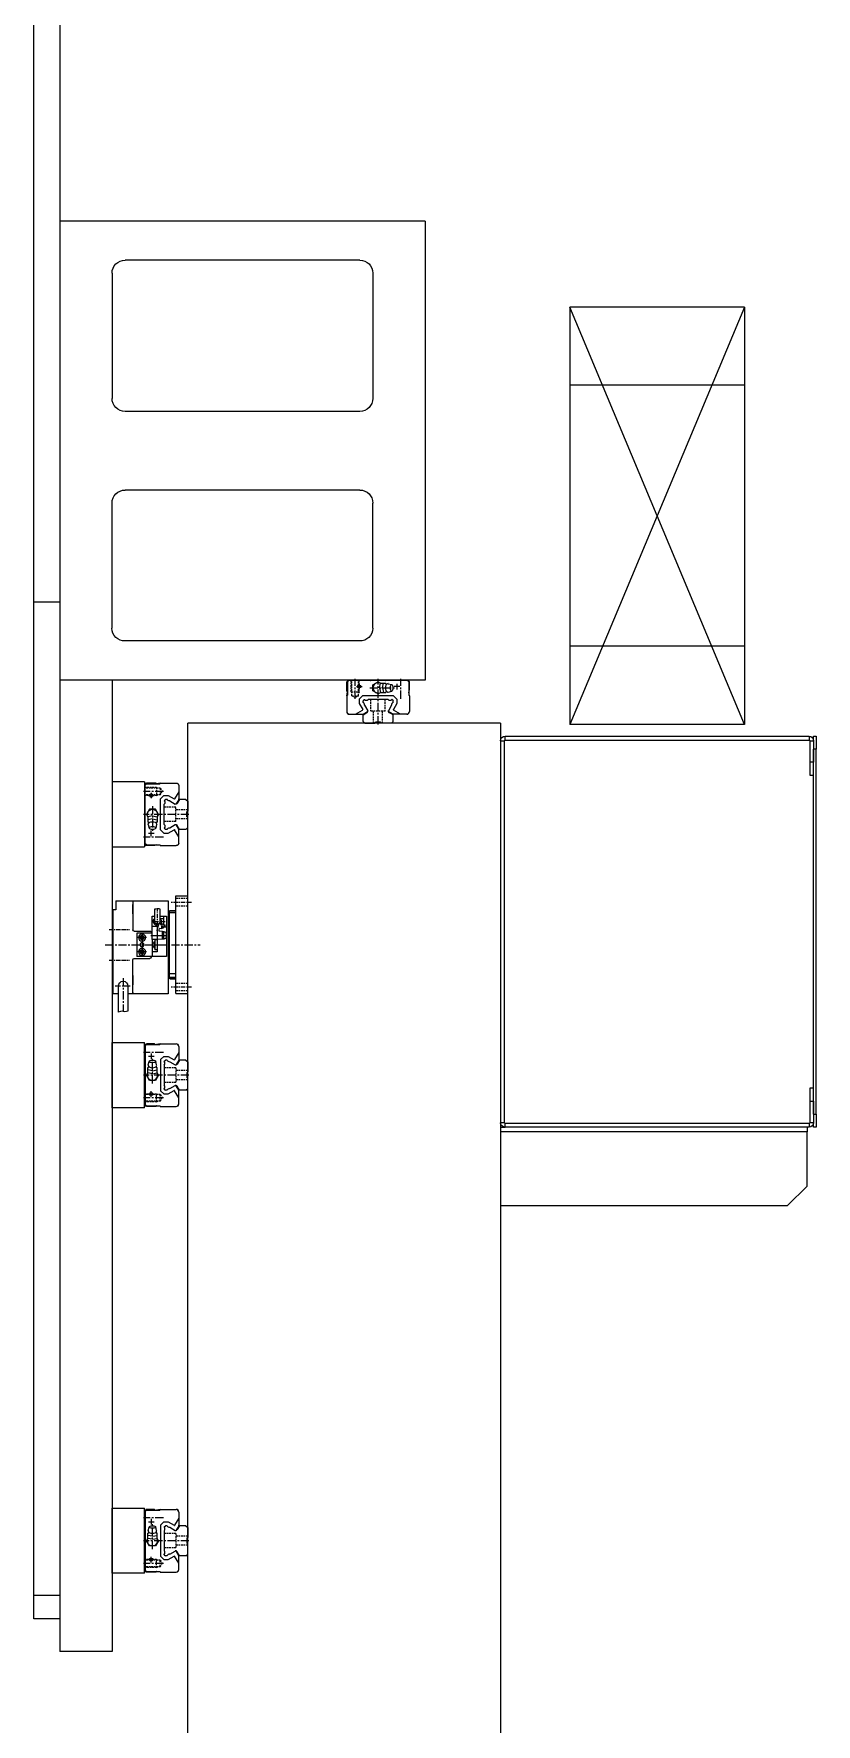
# Model space of a CAD drawing. Extents: x 500 to 100500, y -14500 to 21140.
# Drawn here: x 9138 to 9738, y -6937 to -5640 of the extents above; entities that cross this region are included whole.
import ezdxf

# ---------------------------------------------------------------- set-up
doc = ezdxf.new("R2010")
doc.units = 0
for name, pattern in [('CENTER', [10.16, 6.35, -1.27, 1.27, -1.27]), ('HIDDEN', [1.905, 1.27, -0.635]), ('SLD-Solid', [0])]:
    doc.linetypes.add(name, pattern=pattern)
doc.layers.get('0').update_dxf_attribs({"linetype": 'CONTINUOUS'})
for name, color, linetype, lineweight in [('1', 255, 'CONTINUOUS', 20), ('AM_5', 7, 'CONTINUOUS', 9), ('HL', 3, 'HIDDEN', 5), ('MODEL', 7, 'SLD-Solid', 15)]:
    doc.layers.add(name, color=color, linetype=linetype, lineweight=lineweight)
for name, color, linetype in [('Center', 1, 'CENTER'), ('CL', 1, 'CENTER'), ('D', 7, 'CONTINUOUS'), ('LM Guide', 131, 'CONTINUOUS')]:
    doc.layers.add(name, color=color, linetype=linetype)
doc.layers.add('Hidden', color=7, linetype='HIDDEN', true_color=0xff8000)

# ---------------------------------------------------------------- blocks, each defined once
blk = doc.blocks.new('K3f')
at = {"layer": 'AM_5'}
for p, q in [((-40187.1, -40266.8), (-40187.1, -41066.8)), ((-40187.1, -40266.8), (-39947.1, -40266.8)), ((-39947.1, -41066.8), (-39947.1, -40266.8))]:
    blk.add_line(p, q, dxfattribs=at)
blk = doc.blocks.new('K34')
blk.add_line((-41120.7, -40480.3), (-41120.7, -40836.8))
at = {"layer": 'MODEL'}
for p, q in [((-41360.7, -40476.8), (-41362.7, -40476.8)), ((-41362.7, -40476.8), (-41362.7, -40486.8)), ((-41360.7, -40480.3), (-41360.7, -40476.8)), ((-41357.7, -40480.3), (-41360.7, -40480.3)), ((-41360.7, -40480.3), (-41360.7, -40496.8)), ((-41357.7, -40480.3), (-41357.7, -40496.8)), ((-41124.2, -40476.8), (-41357.2, -40476.8)), ((-41357.2, -40476.8), (-41357.2, -40479.8)), ((-41124.2, -40476.8), (-41357.2, -40476.8)), ((-41124.2, -40479.8), (-41357.2, -40479.8)), ((-41124.2, -40479.8), (-41124.2, -40476.8)), ((-41120.7, -40480.3), (-41123.7, -40480.3)), ((-41123.7, -40773.3), (-41123.7, -40480.3)), ((-41362.7, -40486.8), (-41360.7, -40486.8)), ((-41362.7, -40766.8), (-41362.7, -40486.8)), ((-41360.7, -40766.8), (-41360.7, -40486.8)), ((-41360.7, -40496.8), (-41357.7, -40496.8)), ((-41357.7, -40506.8), (-41360.7, -40506.8)), ((-41357.7, -40496.8), (-41357.7, -40506.8)), ((-41360.7, -40746.8), (-41357.7, -40746.8)), ((-41357.7, -40746.8), (-41357.7, -40756.8)), ((-41360.7, -40766.8), (-41362.7, -40766.8)), ((-41362.7, -40766.8), (-41362.7, -40776.8)), ((-41357.7, -40756.8), (-41360.7, -40756.8)), ((-41360.7, -40756.8), (-41360.7, -40773.3)), ((-41357.7, -40756.8), (-41357.7, -40773.3)), ((-41362.7, -40776.8), (-41360.7, -40776.8)), ((-41360.7, -40773.3), (-41357.7, -40773.3)), ((-41360.7, -40776.8), (-41360.7, -40773.3)), ((-41357.2, -40773.8), (-41357.2, -40776.8)), ((-41357.2, -40773.8), (-41124.2, -40773.8)), ((-41357.2, -40776.8), (-41124.2, -40776.8)), ((-41355.7, -40776.8), (-41355.7, -40780.3)), ((-41124.2, -40776.8), (-41124.2, -40773.8)), ((-41120.7, -40776.8), (-41124.2, -40776.8)), ((-41123.7, -40773.3), (-41120.7, -40773.3)), ((-41355.7, -40780.3), (-41120.7, -40780.3)), ((-41355.7, -40821.8), (-41355.7, -40780.3)), ((-41340.7, -40836.8), (-41355.7, -40821.8)), ((-41120.7, -40836.8), (-41340.7, -40836.8))]:
    blk.add_line(p, q, dxfattribs=at)
for centre, radius, start, end in [((-41357.2, -40480.3), 3.5, 90, 180), ((-41357.2, -40480.3), 0.5, 90, 180), ((-41124.2, -40480.3), 3.5, 0, 90), ((-41124.2, -40480.3), 0.5, 0, 90), ((-41357.2, -40773.3), 3.5, 180, 270), ((-41357.2, -40773.3), 0.5, 180, 270), ((-41124.2, -40773.3), 3.5, 270, 0), ((-41124.2, -40773.3), 0.5, 270, 0)]:
    blk.add_arc(centre, radius, start, end, dxfattribs=at)
blk = doc.blocks.new('KA$C4cbbb56f')
at = {"color": 1}
for p, q in [((0, 320), (134.1, 0)), ((0, 0), (134.1, 320))]:
    blk.add_line(p, q, dxfattribs=at)
at = {"layer": '1'}
for p, q in [((0, 320), (0, 0)), ((0, 320), (134.1, 320)), ((134.1, 320), (134.1, 0)), ((0, 260), (134.1, 260)), ((0, 60), (134.1, 60)), ((0, 0), (134.1, 0))]:
    blk.add_line(p, q, dxfattribs=at)
blk = doc.blocks.new('KA$C73BA41D7')
at = {"color": 71}
for p, q in [((10.7, 67.6), (61.2, 67.6)), ((10.7, 64.6), (10.7, 67.6)), ((10.7, 67.1), (75.2, 67.1)), ((61.2, 67.6), (61.2, 67.1)), ((75.2, 62.8), (75.2, 67.1)), ((3.7, 64.6), (3.7, 24.6)), ((3.7, 64.6), (10.7, 64.6)), ((69.2, 62.8), (89.2, 62.8)), ((69.2, 55.4), (88.5, 55.4)), ((75.2, 24.6), (75.2, 55.4)), ((4.7, 51.6), (26, 51.6)), ((13.7, 51.6), (6.7, 51.6)), ((27, 50.6), (27, 38.6)), ((28.5, 36.8), (28.5, 48.6)), ((28.5, 48.6), (46.5, 48.6)), ((28.9, 44.6), (46.1, 44.6)), ((31.1, 45.2), (32, 45.7)), ((31.1, 45.2), (31.1, 44.1)), ((31.1, 44.1), (32, 43.5)), ((32, 41.3), (32, 47.9)), ((32, 45.7), (32.9, 45.2)), ((32, 43.5), (32.9, 44.1)), ((32.9, 45.2), (32.9, 44.1)), ((42.1, 45.2), (43, 45.7)), ((42.1, 45.2), (42.1, 44.1)), ((42.1, 44.1), (43, 43.5)), ((43, 41.3), (43, 47.9)), ((43, 45.7), (43.9, 45.2)), ((43, 43.5), (43.9, 44.1)), ((43.9, 45.2), (43.9, 44.1)), ((46.5, 36.8), (46.5, 48.6)), ((48, 50.6), (48, 38.6)), ((74.2, 51.6), (49, 51.6)), ((61.2, 51.6), (68.2, 51.6)), ((19.6, 34.9), (10.3, 34.9)), ((19.6, 30.7), (10.3, 30.7)), ((33.5, 36.8), (15.5, 36.8)), ((15.5, 36.8), (15.5, 34.9)), ((15.5, 30.7), (15.5, 25.8)), ((22.3, 27.8), (15.5, 27.8)), ((17.5, 27.8), (17.5, 30.6)), ((21.6, 33.4), (22.3, 31.7)), ((21.7, 27.8), (21.7, 30.4)), ((22, 30.5), (22.6, 29.1)), ((22.3, 27.8), (22.3, 26.8)), ((22.3, 27.8), (23.8, 27.8)), ((23.8, 26.8), (22.3, 26.8)), ((22.4, 34), (23.3, 32.1)), ((25.2, 29.8), (22.6, 29.1)), ((23.3, 29.3), (23.9, 28.1)), ((23.5, 32.8), (23.5, 36.8)), ((33.5, 32.8), (23.5, 32.8)), ((23.8, 27.8), (23.8, 26.8)), ((23.8, 26.8), (23.8, 25.8)), ((23.9, 28.1), (24.7, 28.7)), ((24.3, 29.6), (24.7, 28.7)), ((25.2, 29.8), (25, 31.3)), ((27.3, 28.8), (27.2, 31.5)), ((33.3, 28.8), (27.3, 28.8)), ((27.5, 28), (27.5, 28.8)), ((27.5, 27.6), (27.5, 28)), ((33, 28), (27.5, 28)), ((28, 37.6), (28.5, 37.6)), ((30.3, 37.8), (30.3, 25.3)), ((33, 28.8), (33, 27.6)), ((33.3, 28.8), (33.5, 32.8)), ((33.5, 36.8), (43, 36.8)), ((33.5, 32.8), (33.5, 36.8)), ((33.5, 34.7), (33.5, 33.1)), ((33.5, 34.7), (41.5, 34.7)), ((33.5, 33.1), (43, 33.1)), ((35.2, 35.3), (35.2, 34.7)), ((35.2, 35.3), (39.8, 35.3)), ((39.8, 35.3), (39.8, 34.7)), ((41.5, 33.1), (41.5, 34.7)), ((43, 36.8), (46.5, 36.8)), ((43, 33.1), (43, 36.8)), ((47, 37.6), (46.5, 37.6)), ((46.5, 25.8), (46.5, 36.8)), ((3.7, 24.6), (75.2, 24.6)), ((15.5, 25.8), (46.5, 25.8))]:
    blk.add_line(p, q, dxfattribs=at)
at = {"color": 41}
for p, q in [((0, 18.6), (0, 9.6)), ((75, 18.6), (0, 18.6)), ((11.3, 23.1), (11.3, 18.8)), ((11.5, 18.8), (11.3, 18.8)), ((11.5, 23.1), (11.5, 18.8)), ((63, 23.8), (12, 23.8)), ((63, 23.6), (12, 23.6)), ((12.7, 23.6), (12.7, 18.6)), ((59.6, 23.6), (59.6, 18.6)), ((62.3, 23.6), (62.3, 18.6)), ((63.5, 23.1), (63.5, 18.8)), ((63.7, 18.8), (63.5, 18.8)), ((63.7, 23.1), (63.7, 18.8)), ((75, 18.6), (75, 9.6)), ((75, 9.6), (0, 9.6))]:
    blk.add_line(p, q, dxfattribs=at)
at = {"color": 71}
blk.add_lwpolyline([(88.5, 55.4), (88.8, 56.6), (88.9, 57.8), (88.7, 58.7), (88.4, 59.5), (88.6, 61.2), (89.2, 62.8)], dxfattribs=at)
for centre, radius in [((32, 44.6), 2.75), ((32, 44.6), 1.5), ((32, 44.6), 1.2), ((37.5, 44.6), 1.5), ((43, 44.6), 2.75), ((43, 44.6), 1.5), ((43, 44.6), 1.2)]:
    blk.add_circle(centre, radius, dxfattribs=at)
for centre, radius, start, end in [((4.7, 52.6), 1, 180, 270), ((69.2, 59.1), 3.7, 90, 270), ((74.2, 52.6), 1, 270, 0), ((26, 50.6), 1, 0, 90), ((49, 50.6), 1, 90, 180), ((11.2, 32), 1.6, 143.097, 236.1392), ((8.2, 34.3), 2.16, 323.097, 16.6314), ((19.6, 32.8), 3.09, 22.8114, 137.193), ((19.6, 32.8), 3.09, 222.807, 296.0117), ((19.6, 32.8), 2.1, 270, 90), ((28.6, 15.6), 17.4, 96.2908, 117.5408), ((27.1, 17.5), 13.9, 111.304, 116.0117), ((27.1, 17.5), 13.9, 89.6046, 98.6423), ((28, 38.6), 1, 180, 270), ((29, 27.6), 1.5, 180, 265.5192), ((30.3, 43.6), 17.5, 265.5192, 274.4808), ((31.5, 27.6), 1.5, 274.4808, 0), ((37.5, 33.2), 3.15, 43.0029, 136.9971), ((47, 38.6), 1, 270, 0)]:
    blk.add_arc(centre, radius, start, end, dxfattribs=at)
at = {"color": 41}
for centre, radius, start, end in [((12, 23.1), 0.7, 90, 180), ((12, 23.1), 0.5, 90, 180), ((63, 23.1), 0.7, 0, 90), ((63, 23.1), 0.5, 0, 90)]:
    blk.add_arc(centre, radius, start, end, dxfattribs=at)
at = {"layer": 'CL', "ltscale": 0.5}
for p, q in [((25.7, 69.9), (25.7, 54.2)), ((49.2, 69.9), (49.2, 54.2)), ((22.2, 32.8), (9.8, 32.8)), ((19.6, 36.3), (19.6, 25.3)), ((5, 6.6), (5, 22.2)), ((70, 6.6), (70, 22.2))]:
    blk.add_line(p, q, dxfattribs=at)
at = {"layer": 'CL'}
for p, q in [((37.5, 72.9), (37.5, 0)), ((69.2, 53.6), (69.2, 65.1)), ((63, 59.1), (88.5, 59.1))]:
    blk.add_line(p, q, dxfattribs=at)
at = {"layer": 'HL'}
for p, q in [((2.1, 9.6), (2.1, 18.6)), ((7.9, 9.6), (7.9, 18.6)), ((67.1, 9.6), (67.1, 18.6)), ((72.9, 9.6), (72.9, 18.6))]:
    blk.add_line(p, q, dxfattribs=at)
blk = doc.blocks.new('KA$C06565524')
at = {"layer": 'Center'}
for p, q in [((6.5, 19.5), (6.5, 35)), ((7.4, 29), (11.7, 29)), ((9.5, 31.1), (9.5, 26.8)), ((17.6, 28), (37.3, 28)), ((24, 0), (24, 35)), ((40.7, 29), (36.4, 29)), ((38.5, 31.1), (38.5, 26.8)), ((41.5, 19.5), (41.5, 35))]:
    blk.add_line(p, q, dxfattribs=at)
at = {"layer": 'Hidden'}
for p, q in [((3.5, 25), (3.5, 34)), ((4, 22), (4, 34)), ((9.1, 22), (9.1, 34)), ((9.5, 25), (9.5, 34)), ((3.5, 25), (9.5, 25)), ((3.5, 25), (4, 24.2)), ((4, 22), (9.1, 22)), ((4, 22), (6.5, 20.5)), ((9.1, 22), (6.5, 20.5)), ((9.5, 25), (9.1, 24.2)), ((18.5, 10), (18.5, 19)), ((29.5, 10), (29.5, 19)), ((29.5, 10), (18.5, 10)), ((20.5, 1), (20.5, 10)), ((27.5, 1), (27.5, 10))]:
    blk.add_line(p, q, dxfattribs=at)
at = {"layer": 'LM Guide'}
for p, q in [((0, 25.5), (0, 32.7)), ((1.2, 34), (0.2, 33)), ((0.5, 32.6), (1.5, 33.6)), ((0.5, 32.6), (0.5, 22.4)), ((1.2, 34), (17.7, 34)), ((46.5, 33.6), (1.5, 33.6)), ((17.7, 34), (17.9, 33.8)), ((29.8, 33.7), (18.2, 33.7)), ((20, 30.3), (24, 32.6)), ((20, 25.7), (20, 30.3)), ((24, 32.6), (25.9, 31.5)), ((25.1, 28), (25.8, 31.5)), ((25.1, 28), (25.8, 24.5)), ((25.8, 31.5), (29.9, 31.5)), ((27.4, 28), (28.1, 31.5)), ((27.4, 28), (28.1, 24.5)), ((30, 31), (29.9, 31.5)), ((30.3, 34), (30.1, 33.8)), ((30.3, 34), (46.8, 34)), ((31.8, 31.2), (34.5, 30.5)), ((47.5, 32.6), (46.5, 33.6)), ((46.8, 34), (47.8, 33)), ((47.5, 32.6), (47.5, 22.4)), ((48, 26.5), (47.5, 26)), ((48, 26.5), (48, 32.7)), ((0, 25.5), (0.4, 25.1)), ((0, 22), (0.5, 24.8)), ((0, 21.9), (0.5, 22.4)), ((0, 22), (0, 9.8)), ((12.1, 21.9), (9.6, 19.4)), ((9.6, 19.4), (9.6, 15.9)), ((9.6, 15.9), (12.2, 11.4)), ((35.9, 21.9), (12.1, 21.9)), ((13.3, 19), (12.5, 18.1)), ((12.5, 16.7), (12.5, 18.1)), ((13.3, 19), (13.5, 19)), ((13.7, 14.7), (16.1, 10.5)), ((31.7, 19), (16.3, 19)), ((24, 23.4), (20, 25.7)), ((24, 23.4), (25.9, 24.5)), ((25.8, 24.5), (29.9, 24.5)), ((30, 25), (29.9, 24.5)), ((31.8, 24.8), (34.5, 25.5)), ((34.3, 14.7), (31.9, 10.5)), ((34.7, 19), (34.5, 19)), ((34.7, 19), (35.5, 18.1)), ((35.5, 16.7), (35.5, 18.1)), ((38.4, 15.9), (35.8, 11.4)), ((35.9, 21.9), (38.4, 19.4)), ((38.4, 19.4), (38.4, 15.9)), ((48, 22), (47.5, 24.8)), ((48, 21.9), (47.5, 22.4)), ((48, 22), (48, 9.8)), ((2, 7.9), (12.5, 7.9)), ((2, 7.8), (12.2, 7.8)), ((6.7, 7.9), (12.1, 11)), ((12.3, 7.9), (12.2, 7.8)), ((12.5, 7.9), (15.9, 9.8)), ((12.5, 7.3), (15.5, 9)), ((12.5, 2.3), (12.5, 7.3)), ((12.5, 2.3), (13.8, 1)), ((13.8, 1), (21.5, 1)), ((21.5, 1), (22.1, 1.6)), ((25.9, 1.6), (22.1, 1.6)), ((26.5, 1), (25.9, 1.6)), ((34.2, 1), (26.5, 1)), ((35.5, 7.9), (32.1, 9.8)), ((35.5, 7.3), (32.5, 9)), ((35.5, 2.3), (34.2, 1)), ((46, 7.9), (35.5, 7.9)), ((35.5, 2.3), (35.5, 7.3)), ((35.7, 7.9), (35.8, 7.8)), ((46, 7.8), (35.8, 7.8)), ((41.3, 7.9), (35.9, 11))]:
    blk.add_line(p, q, dxfattribs=at)
blk.add_circle((9.5, 29), 1.2, dxfattribs=at)
for centre, radius, start, end in [((0.9, 32.3), 1, 136.5971, 154.1238), ((18.2, 34.2), 0.5, 225.005, 270.0069), ((24, 28), 4, 61.094, 298.9059), ((30.6, 32.1), 1.25, 217.875, 279.2354), ((29.8, 34.2), 0.5, 269.9932, 314.995), ((31.6, 30.3), 0.97, 81.7029, 144.6685), ((47.1, 32.3), 1, 25.8749, 43.4029), ((0, 24.8), 0.5, 359.9998, 42.6808), ((11.6, 14.9), 2.06, 354.5119, 65.1594), ((14.9, 20.5), 2.06, 227.7148, 312.2852), ((24, 28), 4, 240, 241.045), ((30.6, 23.9), 1.25, 80.7645, 142.1251), ((31.6, 25.7), 0.968, 215.3314, 278.2972), ((33.1, 20.5), 2.06, 227.7118, 312.2852), ((36.4, 14.9), 2.06, 114.8437, 185.4791), ((2, 9.9), 2, 180, 270), ((2, 9.8), 2.01, 180, 270), ((12, 11.3), 0.3, 299.9999, 29.9999), ((15, 9.9), 1, 300, 331.2686), ((15.2, 10.1), 1, 317.3034, 23.3997), ((15.7, 10.3), 0.5, 300, 30), ((32.3, 10.3), 0.5, 150, 240), ((32.8, 10.1), 1, 156.6215, 222.6966), ((33, 9.9), 1, 208.7314, 240), ((36, 11.3), 0.3, 150.0001, 240.0001), ((46, 9.9), 2, 270, 0), ((46, 9.8), 2.01, 270, 0.57)]:
    blk.add_arc(centre, radius, start, end, dxfattribs=at)
for centre, major_axis, ratio, end_param in [((30.8, 28), (0, 2.85), 0.382456, 3.107877), ((34.5, 28), (0, 2.5), 0.379998, 6.283185)]:
    blk.add_ellipse(centre, major_axis=major_axis, ratio=ratio, start_param=0, end_param=end_param, dxfattribs=at)
blk = doc.blocks.new('K333333')
at = {"layer": '1'}
for p, q in [((235678.3, -70584.5), (235703.3, -70584.5)), ((235678.3, -70584.5), (235678.3, -70634.5)), ((235703.3, -70584.5), (235703.3, -70634.5)), ((235703.3, -70634.5), (235678.3, -70634.5))]:
    blk.add_line(p, q, dxfattribs=at)
blk = doc.blocks.new('Kfasdfasd')
for p, q in [((94899.1, -104651.8), (95179.1, -104651.8)), ((94899.1, -104651.8), (94899.1, -105003.8)), ((95179.1, -104651.8), (95179.1, -105748.8)), ((94949.1, -104681.8), (95129.1, -104681.8)), ((94939.1, -104691.8), (94939.1, -104787.8)), ((95139.1, -104691.8), (95139.1, -104787.8)), ((94939.1, -104767.8), (94939.1, -104787.8)), ((95139.1, -104767.8), (95139.1, -104787.8)), ((94949.1, -104797.8), (95129.1, -104797.8)), ((94949.1, -104858.1), (95129.1, -104858.1)), ((94939.1, -104964.1), (94939.1, -104868.1)), ((94939.1, -104888.1), (94939.1, -104868.1)), ((95139.1, -104964.1), (95139.1, -104868.1)), ((95139.1, -104888.1), (95139.1, -104868.1)), ((94949.1, -104973.8), (95129.1, -104973.8)), ((94899.1, -105003.8), (95179.1, -105003.8)), ((95139.1, -105003.8), (95139.1, -105748.8)), ((95139.1, -105748.8), (95179.1, -105748.8))]:
    blk.add_line(p, q)
for centre, radius, start, end in [((94949.1, -104691.8), 10, 90, 180), ((95129.1, -104691.8), 10, 0, 90), ((94949.1, -104787.8), 10, 180, 270), ((95129.1, -104787.8), 10, 270, 0), ((94949.1, -104868.1), 10, 90, 180), ((95129.1, -104868.1), 10, 0, 90), ((94948.9, -104964.1), 9.75, 180.2588, 271.4677), ((95129.4, -104964.1), 9.75, 268.5323, 359.7412)]:
    blk.add_arc(centre, radius, start, end)
blk = doc.blocks.new('Kfsdfasf3ddd3')
for name, p in [('Kfasdfasd', (0, 0)), ('K333333', (-140564.2, -34497.3))]:
    blk.add_blockref(name, p)
at = {"rotation": 270}
blk.add_blockref('KA$C73BA41D7', (95071.5, -105169.3), dxfattribs=at)
at = {"xscale": -1, "rotation": 180}
for p in [(-140564.2, -175916.3), (-140564.2, -176273.3)]:
    blk.add_blockref('K333333', p, dxfattribs=at)
at = {"layer": '1', "xscale": -1}
blk.add_blockref('KA$C06565524', (94959.1, -105037.8), dxfattribs=at)
at = {"layer": '1', "rotation": 270}
blk.add_blockref('KA$C06565524', (95080.1, -105082.8), dxfattribs=at)
at = {"layer": '1', "xscale": -1, "rotation": 270}
for p in [(95080.1, -105330.8), (95080.1, -105687.8)]:
    blk.add_blockref('KA$C06565524', p, dxfattribs=at)
blk = doc.blocks.new('KA$C9e1560b4')
for name, p in [('Kfsdfasf3ddd3', (-94569.1, 105646.8)), ('KA$C4cbbb56f', (84.9, 609)), ('K3f', (40459.1, 40876.8)), ('K34', (41392.7, 41076.8))]:
    blk.add_blockref(name, p)

msp = doc.modelspace()

# ---------------------------------------------------------------- linework, layer by layer
at = {"layer": 'D', "color": 4, "elevation": -10.47}
msp.add_lwpolyline([(9138.5, -5258.04), (9158.5, -5258.04), (9158.5, -6838.04), (9138.5, -6838.04)], close=True, dxfattribs=at)
at = {"layer": 'D', "color": 0, "elevation": -10.47}
msp.add_lwpolyline([(9138.5, -6076.04), (9158.5, -6076.04), (9158.5, -6856.04), (9138.5, -6856.04)], close=True, dxfattribs=at)

# ---------------------------------------------------------------- block references
at = {"xscale": -1}
msp.add_blockref('KA$C9e1560b4', (9768.5, -6779.04, -107.65), dxfattribs=at)

doc.saveas('drawing.dxf')
